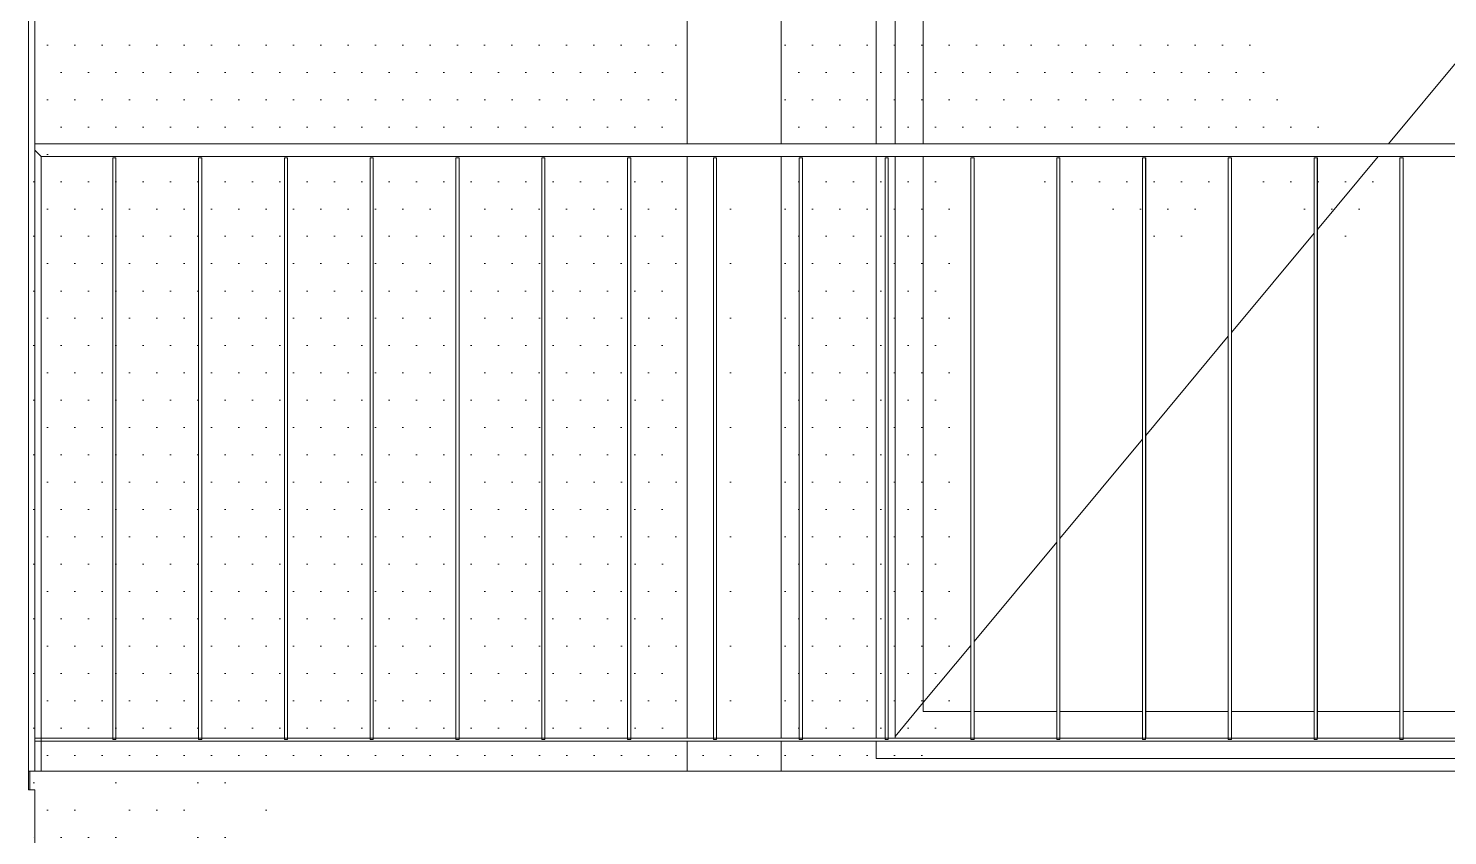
# Model space of a CAD drawing. Header units: metres. Extents: x -111189 to -108577, y -72951 to -72647.
# Drawn here: x -108850.536 to -108848.274, y -72942.849 to -72941.561 of the extents above; entities that cross this region are included whole.
import ezdxf

# ---------------------------------------------------------------- set-up
doc = ezdxf.new("R2010")
doc.units = ezdxf.units.M
doc.header["$MEASUREMENT"] = 0
for name, color, linetype in [('03 - LAJES', 7, 'Continuous'), ('05 - PAREDES..35', 7, 'Continuous'), ('05 - PILAR', 7, 'Continuous'), ('06 - ESCADAS _ GUARDAS', 7, 'Continuous'), ('06 - FORRA', 7, 'Continuous')]:
    doc.layers.add(name, color=color, linetype=linetype)
pattern_1 = [(360, (-108689.58989, -72946.075524), (0.021783658, 0.043567315), [0, -0.043567315])]

# ---------------------------------------------------------------- blocks, each defined once
blk = doc.blocks.new('Corte Elem_1045_1', base_point=(-108689.5899, -72946.0755))
at = {"layer": '05 - PAREDES..35', "linetype": 'Continuous', "lineweight": 13}
h = blk.add_hatch(dxfattribs=at)
h.set_pattern_fill('DOTS_0001', color=251, style=0, pattern_type=2)
h.set_pattern_definition(pattern_1)
h.paths.add_polyline_path([(-108850.536, -72942.7628), (-108850.536, -72942.7755), (-108850.5359, -72942.7755), (-108850.5359, -72941.7455), (-108850.5357, -72941.7455), (-108850.5357, -72940.0527), (-108850.536, -72940.0525), (-108850.536, -72942.7628)])
h = blk.add_hatch(dxfattribs=at)
h.set_pattern_fill('DOTS_0001', color=251, style=0, pattern_type=2)
h.set_pattern_definition(pattern_1)
h.paths.add_polyline_path([(-108850.5257, -72940.0582), (-108850.5257, -72941.7455), (-108849.486, -72941.7455), (-108849.486, -72940.5937), (-108849.936, -72940.0972), (-108849.9842, -72940.1848), (-108850.1785, -72940.078), (-108850.2507, -72940.2094)])
h = blk.add_hatch(dxfattribs=at)
h.set_pattern_fill('DOTS_0001', color=251, style=0, pattern_type=2)
h.set_pattern_definition(pattern_1)
h.paths.add_polyline_path([(-108849.336, -72941.7455), (-108849.1845, -72941.7455), (-108849.1845, -72940.9264), (-108849.336, -72940.7592)])
h = blk.add_hatch(dxfattribs=at)
h.set_pattern_fill('DOTS_0001', color=251, style=0, pattern_type=2)
h.set_pattern_definition(pattern_1)
h.paths.add_polyline_path([(-108850.5159, -72941.7655), (-108850.5159, -72942.693), (-108850.4016, -72942.693), (-108850.4016, -72941.768), (-108850.3966, -72941.768), (-108850.3966, -72942.693), (-108850.2648, -72942.693), (-108850.2648, -72941.768), (-108850.2598, -72941.768), (-108850.2598, -72942.693), (-108850.128, -72942.693), (-108850.128, -72941.768), (-108850.123, -72941.768), (-108850.123, -72942.693), (-108849.9912, -72942.693), (-108849.9912, -72941.768), (-108849.9862, -72941.768), (-108849.9862, -72942.693), (-108849.8544, -72942.693), (-108849.8544, -72941.768), (-108849.8494, -72941.768), (-108849.8494, -72942.693), (-108849.7176, -72942.693), (-108849.7176, -72941.768), (-108849.7126, -72941.768), (-108849.7126, -72942.693), (-108849.5808, -72942.693), (-108849.5808, -72941.768), (-108849.5758, -72941.768), (-108849.5758, -72942.693), (-108849.486, -72942.693), (-108849.486, -72941.7655)])
h = blk.add_hatch(dxfattribs=at)
h.set_pattern_fill('DOTS_0001', color=251, style=0, pattern_type=2)
h.set_pattern_definition(pattern_1)
h.paths.add_polyline_path([(-108849.336, -72942.693), (-108849.3072, -72942.693), (-108849.3072, -72941.768), (-108849.3022, -72941.768), (-108849.3022, -72942.693), (-108849.1845, -72942.693), (-108849.1845, -72941.7655), (-108849.336, -72941.7655)])
h = blk.add_hatch(dxfattribs=at)
h.set_pattern_fill('DOTS_0001', color=251, style=0, pattern_type=2)
h.set_pattern_definition(pattern_1)
h.paths.add_polyline_path([(-108849.486, -72942.698), (-108850.5159, -72942.698), (-108850.5159, -72942.7455), (-108849.486, -72942.7455)])
h = blk.add_hatch(dxfattribs=at)
h.set_pattern_fill('DOTS_0001', color=251, style=0, pattern_type=2)
h.set_pattern_definition(pattern_1)
h.paths.add_polyline_path([(-108849.336, -72942.698), (-108849.336, -72942.7455), (-108849.1454, -72942.7455), (-108849.1454, -72942.7255), (-108849.1845, -72942.7255), (-108849.1845, -72942.698)])
blk = doc.blocks.new('Corte Elem_1046_1', base_point=(-108689.5899, -72946.0755))
at = {"layer": '05 - PAREDES..35', "color": 7, "linetype": 'Continuous', "lineweight": 13}
blk.add_line((-108850.536, -72942.0311), (-108850.536, -72942.7455), dxfattribs=at)
blk = doc.blocks.new('Corte Elem_1056_1', base_point=(-108689.5899, -72946.0755))
at = {"layer": '05 - PAREDES..35', "linetype": 'Continuous', "lineweight": 13}
h = blk.add_hatch(dxfattribs=at)
h.set_pattern_fill('DOTS_0001', color=251, style=0, pattern_type=2)
h.set_pattern_definition(pattern_1)
h.paths.add_polyline_path([(-108849.1845, -72940.3555), (-108849.1845, -72941.7455), (-108849.1545, -72941.7455), (-108849.1545, -72940.3555)])
h = blk.add_hatch(dxfattribs=at)
h.set_pattern_fill('DOTS_0001', color=251, style=0, pattern_type=2)
h.set_pattern_definition(pattern_1)
h.paths.add_polyline_path([(-108849.1545, -72940.4005), (-108849.1545, -72941.7455), (-108849.1095, -72941.7455), (-108849.1095, -72940.4005)])
h = blk.add_hatch(dxfattribs=at)
h.set_pattern_fill('DOTS_0001', color=251, style=0, pattern_type=2)
h.set_pattern_definition(pattern_1)
h.paths.add_polyline_path([(-108849.1095, -72940.4005), (-108849.1095, -72941.7455), (-108849.0522, -72941.7455), (-108849.0522, -72941.7331), (-108849.0296, -72941.7455), (-108848.4421, -72941.7455), (-108849.0913, -72941.0293), (-108849.0913, -72940.5759), (-108848.2545, -72941.4991), (-108848.2545, -72941.294), (-108849.039, -72940.4284), (-108848.6356, -72940.4284), (-108848.2545, -72940.8488), (-108848.2545, -72940.6437), (-108848.4496, -72940.4284), (-108848.2545, -72940.4284), (-108848.2545, -72940.4005)])
h = blk.add_hatch(dxfattribs=at)
h.set_pattern_fill('DOTS_0001', color=251, style=0, pattern_type=2)
h.set_pattern_definition(pattern_1)
h.paths.add_polyline_path([(-108849.1845, -72941.7655), (-108849.1845, -72942.693), (-108849.1704, -72942.693), (-108849.1704, -72941.768), (-108849.1654, -72941.768), (-108849.1654, -72941.768), (-108849.1654, -72942.693), (-108849.1545, -72942.693), (-108849.1545, -72941.7655)])
h = blk.add_hatch(dxfattribs=at)
h.set_pattern_fill('DOTS_0001', color=251, style=0, pattern_type=2)
h.set_pattern_definition(pattern_1)
h.paths.add_polyline_path([(-108849.1545, -72941.7655), (-108849.1545, -72942.6505), (-108849.1095, -72942.6505), (-108849.1095, -72941.7655)])
h = blk.add_hatch(dxfattribs=at)
h.set_pattern_fill('DOTS_0001', color=251, style=0, pattern_type=2)
h.set_pattern_definition(pattern_1)
h.paths.add_polyline_path([(-108849.0522, -72941.7655), (-108849.1095, -72941.7655), (-108849.1095, -72942.6505), (-108849.0522, -72942.6505)])
h = blk.add_hatch(dxfattribs=at)
h.set_pattern_fill('DOTS_0001', color=251, style=0, pattern_type=2)
h.set_pattern_definition(pattern_1)
h.paths.add_polyline_path([(-108848.9932, -72941.7655), (-108848.8968, -72941.8185), (-108848.8968, -72941.768), (-108848.8917, -72941.768), (-108848.8917, -72941.8213), (-108848.76, -72941.8938), (-108848.76, -72941.768), (-108848.7549, -72941.768), (-108848.7549, -72941.8966), (-108848.6886, -72941.933), (-108848.6232, -72941.814), (-108848.6232, -72941.768), (-108848.6181, -72941.768), (-108848.6181, -72941.8049), (-108848.6163, -72941.8016), (-108848.4864, -72941.8731), (-108848.4864, -72941.768), (-108848.4813, -72941.768), (-108848.4813, -72941.8759), (-108848.4221, -72941.9084), (-108848.3739, -72941.8208), (-108848.424, -72941.7655)])
h = blk.add_hatch(dxfattribs=at)
h.set_pattern_fill('DOTS_0001', color=251, style=0, pattern_type=2)
h.set_pattern_definition(pattern_1)
h.paths.add_polyline_path([(-108849.1545, -72942.693), (-108849.0592, -72942.693), (-108849.0592, -72942.6505), (-108849.1545, -72942.6505)])
h = blk.add_hatch(dxfattribs=at)
h.set_pattern_fill('DOTS_0001', color=251, style=0, pattern_type=2)
h.set_pattern_definition(pattern_1)
h.paths.add_polyline_path([(-108849.1845, -72942.698), (-108849.1845, -72942.7255), (-108849.0755, -72942.7255), (-108849.0755, -72942.698)])
at = {"layer": '05 - PAREDES..35', "color": 7, "linetype": 'Continuous', "lineweight": 13}
for p, q in [((-108849.1845, -72941.7455), (-108849.1845, -72940.3455)), ((-108849.1545, -72941.7455), (-108849.1545, -72940.3555)), ((-108849.1095, -72941.7455), (-108849.1095, -72940.4005)), ((-108848.3677, -72941.7455), (-108848.2545, -72941.6096)), ((-108849.1845, -72942.693), (-108849.1845, -72941.7655)), ((-108849.1545, -72942.693), (-108849.1545, -72941.7655)), ((-108849.1095, -72942.6505), (-108849.1095, -72941.7655)), ((-108848.4813, -72941.882), (-108848.3844, -72941.7655)), ((-108848.6181, -72942.0463), (-108848.4864, -72941.888)), ((-108848.7549, -72942.2106), (-108848.6232, -72942.0523)), ((-108848.8917, -72942.3749), (-108848.76, -72942.2166)), ((-108849.0285, -72942.5392), (-108848.8968, -72942.3809)), ((-108849.1095, -72942.6365), (-108849.0336, -72942.5452)), ((-108849.1545, -72942.6905), (-108849.1095, -72942.6365)), ((-108849.0336, -72942.6505), (-108849.1095, -72942.6505)), ((-108848.8968, -72942.6505), (-108849.0285, -72942.6505)), ((-108848.76, -72942.6505), (-108848.8917, -72942.6505)), ((-108848.6232, -72942.6505), (-108848.7549, -72942.6505)), ((-108848.4864, -72942.6505), (-108848.6181, -72942.6505)), ((-108848.3496, -72942.6505), (-108848.4813, -72942.6505)), ((-108848.2545, -72942.6505), (-108848.3445, -72942.6505)), ((-108849.1845, -72942.7255), (-108849.1845, -72942.698)), ((-108847.1845, -72942.7255), (-108849.1845, -72942.7255))]:
    blk.add_line(p, q, dxfattribs=at)
blk = doc.blocks.new('Corte Elem_1075_1', base_point=(-108689.5899, -72946.0755))
at = {"layer": '03 - LAJES', "linetype": 'Continuous', "lineweight": 13}
h = blk.add_hatch(dxfattribs=at)
h.set_pattern_fill('DOTS_0001', color=251, style=0, pattern_type=2)
h.set_pattern_definition(pattern_1)
h.paths.add_polyline_path([(-108850.5336, -72942.7455), (-108850.5336, -72942.7755), (-108850.526, -72942.7755), (-108850.526, -72943.1755), (-108850.1387, -72943.1755), (-108850.1426, -72943.1713), (-108850.1426, -72942.7455), (-108850.1649, -72942.7455), (-108850.1649, -72943.1467), (-108850.2042, -72943.1033), (-108850.2042, -72942.7455), (-108850.2384, -72942.7455), (-108850.2384, -72943.0655), (-108850.2659, -72943.0352), (-108850.2659, -72942.7455), (-108850.2882, -72942.7455), (-108850.2882, -72943.0106), (-108850.3275, -72942.9672), (-108850.3275, -72942.7455), (-108850.3499, -72942.7455), (-108850.3499, -72942.9426), (-108850.3633, -72942.9278), (-108850.3633, -72942.7455), (-108850.3776, -72942.7455), (-108850.3776, -72942.912), (-108850.3892, -72942.8992), (-108850.3892, -72942.7455), (-108850.4115, -72942.7455), (-108850.4115, -72942.8745), (-108850.4509, -72942.8311), (-108850.4509, -72942.7455), (-108850.4732, -72942.7455), (-108850.4732, -72942.8065), (-108850.5025, -72942.7742), (-108850.5025, -72942.7455)])
at = {"layer": '03 - LAJES', "color": 7, "linetype": 'Continuous', "lineweight": 13}
for p, q in [((-108850.5336, -72942.7755), (-108850.5336, -72942.7455)), ((-108850.5257, -72942.7455), (-108845.8321, -72942.7455))]:
    blk.add_line(p, q, dxfattribs=at)
blk = doc.blocks.new('Corte Elem_1083_1', base_point=(-108689.5899, -72946.0755))
at = {"layer": '06 - ESCADAS _ GUARDAS', "linetype": 'Continuous', "lineweight": 13}
h = blk.add_hatch(dxfattribs=at)
h.set_pattern_fill('DOTS_0001', color=251, style=0, pattern_type=2)
h.set_pattern_definition(pattern_1)
h.paths.add_polyline_path([(-108850.5359, -72941.7455), (-108850.5359, -72942.693), (-108850.5357, -72942.693), (-108850.5357, -72941.7458)])
h = blk.add_hatch(dxfattribs=at)
h.set_pattern_fill('DOTS_0001', color=251, style=0, pattern_type=2)
h.set_pattern_definition(pattern_1)
h.paths.add_polyline_path([(-108850.5159, -72941.7655), (-108850.5257, -72941.7558), (-108850.5257, -72942.693), (-108850.5159, -72942.693)])
h = blk.add_hatch(dxfattribs=at)
h.set_pattern_fill('DOTS_0001', color=251, style=0, pattern_type=2)
h.set_pattern_definition(pattern_1)
h.paths.add_polyline_path([(-108850.5159, -72942.693), (-108850.5159, -72942.693), (-108850.5159, -72941.7655), (-108850.5159, -72941.7655)])
h = blk.add_hatch(dxfattribs=at)
h.set_pattern_fill('DOTS_0001', color=251, style=0, pattern_type=2)
h.set_pattern_definition(pattern_1)
h.paths.add_polyline_path([(-108850.5359, -72942.7755), (-108850.5336, -72942.7755), (-108850.5336, -72942.7455), (-108850.5357, -72942.7455), (-108850.5357, -72942.698), (-108850.5359, -72942.698)])
h = blk.add_hatch(dxfattribs=at)
h.set_pattern_fill('DOTS_0001', color=251, style=0, pattern_type=2)
h.set_pattern_definition(pattern_1)
h.paths.add_polyline_path([(-108850.5257, -72942.7455), (-108850.5159, -72942.7455), (-108850.5159, -72942.698), (-108850.5257, -72942.698)])
h = blk.add_hatch(dxfattribs=at)
h.set_pattern_fill('DOTS_0001', color=251, style=0, pattern_type=2)
h.set_pattern_definition(pattern_1)
h.paths.add_polyline_path([(-108850.5159, -72942.698), (-108850.5159, -72942.7455), (-108850.5159, -72942.7455), (-108850.5159, -72942.698)])
at = {"layer": '06 - ESCADAS _ GUARDAS', "color": 7, "linetype": 'Continuous', "lineweight": 13}
for p, q in [((-108850.5359, -72941.7455), (-108850.5359, -72942.693)), ((-108850.5159, -72941.7655), (-108850.5159, -72942.693)), ((-108850.5159, -72941.7655), (-108850.5159, -72942.7455)), ((-108850.5359, -72942.698), (-108850.5359, -72942.7755)), ((-108850.5159, -72942.698), (-108850.5159, -72942.7455))]:
    blk.add_line(p, q, dxfattribs=at)
blk = doc.blocks.new('Corte Elem_1084_1', base_point=(-108689.5899, -72946.0755))
at = {"layer": '06 - ESCADAS _ GUARDAS', "linetype": 'Continuous', "lineweight": 13}
h = blk.add_hatch(dxfattribs=at)
h.set_pattern_fill('DOTS_0001', color=251, style=0, pattern_type=2)
h.set_pattern_definition(pattern_1)
h.paths.add_polyline_path([(-108850.5357, -72941.7455), (-108850.5359, -72941.7455), (-108850.5357, -72941.7458)])
h = blk.add_hatch(dxfattribs=at)
h.set_pattern_fill('DOTS_0001', color=251, style=0, pattern_type=2)
h.set_pattern_definition(pattern_1)
h.paths.add_polyline_path([(-108850.5257, -72941.7455), (-108850.5257, -72941.7558), (-108850.5159, -72941.7655), (-108850.5024, -72941.7655), (-108850.5024, -72941.7455)])
at = {"layer": '06 - ESCADAS _ GUARDAS', "color": 7, "linetype": 'Continuous', "lineweight": 13}
for p, q in [((-108850.5357, -72941.7458), (-108850.5359, -72941.7455)), ((-108850.5357, -72941.7455), (-108850.5359, -72941.7455)), ((-108845.8745, -72941.7455), (-108850.5257, -72941.7455)), ((-108850.5159, -72941.7655), (-108850.5257, -72941.7558)), ((-108845.8745, -72941.7655), (-108850.5159, -72941.7655))]:
    blk.add_line(p, q, dxfattribs=at)
blk = doc.blocks.new('Corte Elem_1085_1', base_point=(-108689.5899, -72946.0755))
at = {"layer": '06 - ESCADAS _ GUARDAS', "linetype": 'Continuous', "lineweight": 13}
h = blk.add_hatch(dxfattribs=at)
h.set_pattern_fill('DOTS_0001', color=251, style=0, pattern_type=2)
h.set_pattern_definition(pattern_1)
h.paths.add_polyline_path([(-108850.5357, -72942.693), (-108850.5359, -72942.693), (-108850.5359, -72942.698), (-108850.5357, -72942.698)])
h = blk.add_hatch(dxfattribs=at)
h.set_pattern_fill('DOTS_0001', color=251, style=0, pattern_type=2)
h.set_pattern_definition(pattern_1)
h.paths.add_polyline_path([(-108850.5257, -72942.698), (-108850.4845, -72942.698), (-108850.4845, -72942.693), (-108850.5257, -72942.693)])
h = blk.add_hatch(dxfattribs=at)
h.set_pattern_fill('DOTS_0001', color=251, style=0, pattern_type=2)
h.set_pattern_definition(pattern_1)
h.paths.add_polyline_path([(-108850.4553, -72942.693), (-108850.4553, -72942.698), (-108850.433, -72942.698), (-108850.433, -72942.693)])
h = blk.add_hatch(dxfattribs=at)
h.set_pattern_fill('DOTS_0001', color=251, style=0, pattern_type=2)
h.set_pattern_definition(pattern_1)
h.paths.add_polyline_path([(-108850.3937, -72942.698), (-108850.3714, -72942.698), (-108850.3714, -72942.693), (-108850.3937, -72942.693)])
h = blk.add_hatch(dxfattribs=at)
h.set_pattern_fill('DOTS_0001', color=251, style=0, pattern_type=2)
h.set_pattern_definition(pattern_1)
h.paths.add_polyline_path([(-108850.3598, -72942.693), (-108850.3598, -72942.698), (-108850.3455, -72942.698), (-108850.3455, -72942.693)])
h = blk.add_hatch(dxfattribs=at)
h.set_pattern_fill('DOTS_0001', color=251, style=0, pattern_type=2)
h.set_pattern_definition(pattern_1)
h.paths.add_polyline_path([(-108850.3321, -72942.698), (-108850.3098, -72942.698), (-108850.3098, -72942.693), (-108850.3321, -72942.693)])
h = blk.add_hatch(dxfattribs=at)
h.set_pattern_fill('DOTS_0001', color=251, style=0, pattern_type=2)
h.set_pattern_definition(pattern_1)
h.paths.add_polyline_path([(-108850.2648, -72942.693), (-108850.2705, -72942.693), (-108850.2705, -72942.698), (-108850.2482, -72942.698), (-108850.2482, -72942.693), (-108850.2598, -72942.693), (-108850.2598, -72942.6955), (-108850.2648, -72942.6955)])
h = blk.add_hatch(dxfattribs=at)
h.set_pattern_fill('DOTS_0001', color=251, style=0, pattern_type=2)
h.set_pattern_definition(pattern_1)
h.paths.add_polyline_path([(-108850.2208, -72942.693), (-108850.2208, -72942.698), (-108850.1866, -72942.698), (-108850.1866, -72942.693)])
h = blk.add_hatch(dxfattribs=at)
h.set_pattern_fill('DOTS_0001', color=251, style=0, pattern_type=2)
h.set_pattern_definition(pattern_1)
h.paths.add_polyline_path([(-108850.1473, -72942.698), (-108850.125, -72942.698), (-108850.125, -72942.6955), (-108850.128, -72942.6955), (-108850.128, -72942.693), (-108850.1473, -72942.693)])
at = {"layer": '06 - ESCADAS _ GUARDAS', "color": 7, "linetype": 'Continuous', "lineweight": 13}
for p, q in [((-108850.5359, -72942.698), (-108850.5359, -72942.693)), ((-108850.5357, -72942.693), (-108850.5359, -72942.693)), ((-108850.5159, -72942.693), (-108850.5257, -72942.693)), ((-108850.4016, -72942.693), (-108850.5159, -72942.693)), ((-108850.3966, -72942.693), (-108850.4016, -72942.693)), ((-108850.2648, -72942.693), (-108850.3966, -72942.693)), ((-108850.2598, -72942.693), (-108850.2648, -72942.693)), ((-108850.128, -72942.693), (-108850.2598, -72942.693)), ((-108850.123, -72942.693), (-108850.128, -72942.693)), ((-108849.9912, -72942.693), (-108850.123, -72942.693)), ((-108849.9862, -72942.693), (-108849.9912, -72942.693)), ((-108849.8544, -72942.693), (-108849.9862, -72942.693)), ((-108849.8494, -72942.693), (-108849.8544, -72942.693)), ((-108849.7176, -72942.693), (-108849.8494, -72942.693)), ((-108849.7126, -72942.693), (-108849.7176, -72942.693)), ((-108849.5808, -72942.693), (-108849.7126, -72942.693)), ((-108849.5758, -72942.693), (-108849.5808, -72942.693)), ((-108849.444, -72942.693), (-108849.5758, -72942.693)), ((-108849.439, -72942.693), (-108849.444, -72942.693)), ((-108849.3072, -72942.693), (-108849.439, -72942.693)), ((-108849.3022, -72942.693), (-108849.3072, -72942.693)), ((-108849.1704, -72942.693), (-108849.3022, -72942.693)), ((-108849.1654, -72942.693), (-108849.1704, -72942.693)), ((-108849.0336, -72942.693), (-108849.1654, -72942.693)), ((-108849.0286, -72942.693), (-108849.0336, -72942.693)), ((-108848.8968, -72942.693), (-108849.0286, -72942.693)), ((-108848.8918, -72942.693), (-108848.8968, -72942.693)), ((-108848.76, -72942.693), (-108848.8918, -72942.693)), ((-108848.755, -72942.693), (-108848.76, -72942.693)), ((-108848.6232, -72942.693), (-108848.755, -72942.693)), ((-108848.6182, -72942.693), (-108848.6232, -72942.693)), ((-108848.4864, -72942.693), (-108848.6182, -72942.693)), ((-108848.4814, -72942.693), (-108848.4864, -72942.693)), ((-108848.3496, -72942.693), (-108848.4814, -72942.693)), ((-108848.3446, -72942.693), (-108848.3496, -72942.693)), ((-108848.2128, -72942.693), (-108848.3446, -72942.693)), ((-108850.5357, -72942.698), (-108850.5359, -72942.698)), ((-108850.5159, -72942.698), (-108850.5257, -72942.698)), ((-108845.8745, -72942.698), (-108850.5159, -72942.698))]:
    blk.add_line(p, q, dxfattribs=at)
blk = doc.blocks.new('Corte Elem_1099_1', base_point=(-108689.5899, -72946.0755))
at = {"layer": '06 - ESCADAS _ GUARDAS', "linetype": 'Continuous', "lineweight": 13}
h = blk.add_hatch(dxfattribs=at)
h.set_pattern_fill('DOTS_0001', color=251, style=0, pattern_type=2)
h.set_pattern_definition(pattern_1)
h.paths.add_polyline_path([(-108848.3445, -72941.768), (-108848.3446, -72941.768), (-108848.3446, -72942.693), (-108848.3445, -72942.693)])
blk = doc.blocks.new('Corte Elem_1100_1', base_point=(-108689.5899, -72946.0755))
at = {"layer": '06 - ESCADAS _ GUARDAS', "linetype": 'Continuous', "lineweight": 13}
h = blk.add_hatch(dxfattribs=at)
h.set_pattern_fill('DOTS_0001', color=251, style=0, pattern_type=2)
h.set_pattern_definition(pattern_1)
h.paths.add_polyline_path([(-108848.4814, -72942.693), (-108848.4813, -72942.693), (-108848.4813, -72941.768), (-108848.4814, -72941.768)])
blk = doc.blocks.new('Corte Elem_1101_1', base_point=(-108689.5899, -72946.0755))
at = {"layer": '06 - ESCADAS _ GUARDAS', "linetype": 'Continuous', "lineweight": 13}
h = blk.add_hatch(dxfattribs=at)
h.set_pattern_fill('DOTS_0001', color=251, style=0, pattern_type=2)
h.set_pattern_definition(pattern_1)
h.paths.add_polyline_path([(-108848.6182, -72942.693), (-108848.6181, -72942.693), (-108848.6181, -72941.768), (-108848.6182, -72941.768)])
blk = doc.blocks.new('Corte Elem_1102_1', base_point=(-108689.5899, -72946.0755))
at = {"layer": '06 - ESCADAS _ GUARDAS', "linetype": 'Continuous', "lineweight": 13}
h = blk.add_hatch(dxfattribs=at)
h.set_pattern_fill('DOTS_0001', color=251, style=0, pattern_type=2)
h.set_pattern_definition(pattern_1)
h.paths.add_polyline_path([(-108848.8918, -72942.693), (-108848.8917, -72942.693), (-108848.8917, -72941.768), (-108848.8918, -72941.768)])
blk = doc.blocks.new('Corte Elem_1103_1', base_point=(-108689.5899, -72946.0755))
at = {"layer": '06 - ESCADAS _ GUARDAS', "linetype": 'Continuous', "lineweight": 13}
h = blk.add_hatch(dxfattribs=at)
h.set_pattern_fill('DOTS_0001', color=251, style=0, pattern_type=2)
h.set_pattern_definition(pattern_1)
h.paths.add_polyline_path([(-108849.0286, -72942.693), (-108849.0285, -72942.693), (-108849.0285, -72941.768), (-108849.0286, -72941.768)])
blk = doc.blocks.new('Corte Elem_1104_1', base_point=(-108689.5899, -72946.0755))
at = {"layer": '06 - ESCADAS _ GUARDAS', "linetype": 'Continuous', "lineweight": 13}
h = blk.add_hatch(dxfattribs=at)
h.set_pattern_fill('DOTS_0001', color=251, style=0, pattern_type=2)
h.set_pattern_definition(pattern_1)
h.paths.add_polyline_path([(-108849.1654, -72942.693), (-108849.1654, -72942.693), (-108849.1654, -72941.768), (-108849.1654, -72941.768)])
blk = doc.blocks.new('Corte Elem_1105_1', base_point=(-108689.5899, -72946.0755))
at = {"layer": '06 - ESCADAS _ GUARDAS', "linetype": 'Continuous', "lineweight": 13}
h = blk.add_hatch(dxfattribs=at)
h.set_pattern_fill('DOTS_0001', color=251, style=0, pattern_type=2)
h.set_pattern_definition(pattern_1)
h.paths.add_polyline_path([(-108849.3022, -72942.693), (-108849.3022, -72942.693), (-108849.3022, -72941.768), (-108849.3022, -72941.768)])
blk = doc.blocks.new('Corte Elem_1106_1', base_point=(-108689.5899, -72946.0755))
at = {"layer": '06 - ESCADAS _ GUARDAS', "linetype": 'Continuous', "lineweight": 13}
h = blk.add_hatch(dxfattribs=at)
h.set_pattern_fill('DOTS_0001', color=251, style=0, pattern_type=2)
h.set_pattern_definition(pattern_1)
h.paths.add_polyline_path([(-108849.439, -72941.768), (-108849.439, -72942.693), (-108849.439, -72942.693), (-108849.439, -72941.768)])
blk = doc.blocks.new('Corte Elem_1107_1', base_point=(-108689.5899, -72946.0755))
at = {"layer": '06 - ESCADAS _ GUARDAS', "linetype": 'Continuous', "lineweight": 13}
h = blk.add_hatch(dxfattribs=at)
h.set_pattern_fill('DOTS_0001', color=251, style=0, pattern_type=2)
h.set_pattern_definition(pattern_1)
h.paths.add_polyline_path([(-108849.8494, -72942.693), (-108849.8494, -72942.693), (-108849.8494, -72941.768), (-108849.8494, -72941.768)])
blk = doc.blocks.new('Corte Elem_1108_1', base_point=(-108689.5899, -72946.0755))
at = {"layer": '06 - ESCADAS _ GUARDAS', "linetype": 'Continuous', "lineweight": 13}
h = blk.add_hatch(dxfattribs=at)
h.set_pattern_fill('DOTS_0001', color=251, style=0, pattern_type=2)
h.set_pattern_definition(pattern_1)
h.paths.add_polyline_path([(-108849.9862, -72942.693), (-108849.9862, -72942.693), (-108849.9862, -72941.768), (-108849.9862, -72941.768)])
blk = doc.blocks.new('Corte Elem_1109_1', base_point=(-108689.5899, -72946.0755))
at = {"layer": '06 - ESCADAS _ GUARDAS', "linetype": 'Continuous', "lineweight": 13}
h = blk.add_hatch(dxfattribs=at)
h.set_pattern_fill('DOTS_0001', color=251, style=0, pattern_type=2)
h.set_pattern_definition(pattern_1)
h.paths.add_polyline_path([(-108850.128, -72941.768), (-108850.128, -72942.6955), (-108850.125, -72942.6955), (-108850.125, -72942.6111), (-108850.123, -72942.6094), (-108850.123, -72941.768)])
blk = doc.blocks.new('Corte Elem_1110_1', base_point=(-108689.5899, -72946.0755))
at = {"layer": '06 - ESCADAS _ GUARDAS', "linetype": 'Continuous', "lineweight": 13}
h = blk.add_hatch(dxfattribs=at)
h.set_pattern_fill('DOTS_0001', color=251, style=0, pattern_type=2)
h.set_pattern_definition(pattern_1)
h.paths.add_polyline_path([(-108850.2648, -72942.6955), (-108850.2598, -72942.6955), (-108850.2598, -72941.768), (-108850.2648, -72941.768)])
blk = doc.blocks.new('Corte Elem_1128_1', base_point=(-108689.5899, -72946.0755))
at = {"layer": '06 - ESCADAS _ GUARDAS', "color": 7, "linetype": 'Continuous', "lineweight": 13}
for p, q in [((-108848.3496, -72941.768), (-108848.3446, -72941.768)), ((-108848.3496, -72942.693), (-108848.3496, -72941.768)), ((-108848.3446, -72941.768), (-108848.3445, -72941.768)), ((-108848.3446, -72942.6955), (-108848.3446, -72941.768)), ((-108848.3445, -72942.693), (-108848.3445, -72941.768)), ((-108848.3496, -72942.6955), (-108848.3496, -72942.693)), ((-108848.3496, -72942.6955), (-108848.3446, -72942.6955))]:
    blk.add_line(p, q, dxfattribs=at)
blk = doc.blocks.new('Corte Elem_1129_1', base_point=(-108689.5899, -72946.0755))
at = {"layer": '06 - ESCADAS _ GUARDAS', "linetype": 'Continuous', "lineweight": 13}
h = blk.add_hatch(dxfattribs=at)
h.set_pattern_fill('DOTS_0001', color=251, style=0, pattern_type=2)
h.set_pattern_definition(pattern_1)
h.paths.add_polyline_path([(-108848.4864, -72942.6955), (-108848.4814, -72942.6955), (-108848.4814, -72941.768), (-108848.4864, -72941.768)])
at = {"layer": '06 - ESCADAS _ GUARDAS', "color": 7, "linetype": 'Continuous', "lineweight": 13}
for p, q in [((-108848.4864, -72941.768), (-108848.4814, -72941.768)), ((-108848.4864, -72942.693), (-108848.4864, -72941.768)), ((-108848.4814, -72941.768), (-108848.4813, -72941.768)), ((-108848.4814, -72942.6955), (-108848.4814, -72941.768)), ((-108848.4813, -72942.693), (-108848.4813, -72941.768)), ((-108848.4864, -72942.6955), (-108848.4864, -72942.693)), ((-108848.4864, -72942.6955), (-108848.4814, -72942.6955))]:
    blk.add_line(p, q, dxfattribs=at)
blk = doc.blocks.new('Corte Elem_1130_1', base_point=(-108689.5899, -72946.0755))
at = {"layer": '06 - ESCADAS _ GUARDAS', "linetype": 'Continuous', "lineweight": 13}
h = blk.add_hatch(dxfattribs=at)
h.set_pattern_fill('DOTS_0001', color=251, style=0, pattern_type=2)
h.set_pattern_definition(pattern_1)
h.paths.add_polyline_path([(-108848.6232, -72942.6955), (-108848.6182, -72942.6955), (-108848.6182, -72941.768), (-108848.6232, -72941.768)])
at = {"layer": '06 - ESCADAS _ GUARDAS', "color": 7, "linetype": 'Continuous', "lineweight": 13}
for p, q in [((-108848.6232, -72941.768), (-108848.6182, -72941.768)), ((-108848.6232, -72942.693), (-108848.6232, -72941.768)), ((-108848.6182, -72941.768), (-108848.6181, -72941.768)), ((-108848.6182, -72942.6955), (-108848.6182, -72941.768)), ((-108848.6181, -72942.693), (-108848.6181, -72941.768)), ((-108848.6232, -72942.6955), (-108848.6232, -72942.693)), ((-108848.6232, -72942.6955), (-108848.6182, -72942.6955))]:
    blk.add_line(p, q, dxfattribs=at)
blk = doc.blocks.new('Corte Elem_1131_1', base_point=(-108689.5899, -72946.0755))
at = {"layer": '06 - ESCADAS _ GUARDAS', "linetype": 'Continuous', "lineweight": 13}
h = blk.add_hatch(dxfattribs=at)
h.set_pattern_fill('DOTS_0001', color=251, style=0, pattern_type=2)
h.set_pattern_definition(pattern_1)
h.paths.add_polyline_path([(-108848.755, -72942.693), (-108848.7549, -72942.693), (-108848.7549, -72941.768), (-108848.755, -72941.768)])
at = {"layer": '06 - ESCADAS _ GUARDAS', "color": 7, "linetype": 'Continuous', "lineweight": 13}
for p, q in [((-108848.76, -72941.768), (-108848.755, -72941.768)), ((-108848.76, -72942.693), (-108848.76, -72941.768)), ((-108848.755, -72941.768), (-108848.7549, -72941.768)), ((-108848.755, -72942.6955), (-108848.755, -72941.768)), ((-108848.7549, -72942.693), (-108848.7549, -72941.768)), ((-108848.76, -72942.6955), (-108848.76, -72942.693)), ((-108848.76, -72942.6955), (-108848.755, -72942.6955))]:
    blk.add_line(p, q, dxfattribs=at)
blk = doc.blocks.new('Corte Elem_1132_1', base_point=(-108689.5899, -72946.0755))
at = {"layer": '06 - ESCADAS _ GUARDAS', "color": 7, "linetype": 'Continuous', "lineweight": 13}
for p, q in [((-108848.8968, -72941.768), (-108848.8918, -72941.768)), ((-108848.8968, -72942.693), (-108848.8968, -72941.768)), ((-108848.8918, -72941.768), (-108848.8917, -72941.768)), ((-108848.8918, -72942.6955), (-108848.8918, -72941.768)), ((-108848.8917, -72942.693), (-108848.8917, -72941.768)), ((-108848.8968, -72942.6955), (-108848.8968, -72942.693)), ((-108848.8968, -72942.6955), (-108848.8918, -72942.6955))]:
    blk.add_line(p, q, dxfattribs=at)
blk = doc.blocks.new('Corte Elem_1133_1', base_point=(-108689.5899, -72946.0755))
at = {"layer": '06 - ESCADAS _ GUARDAS', "color": 7, "linetype": 'Continuous', "lineweight": 13}
for p, q in [((-108849.0336, -72941.768), (-108849.0286, -72941.768)), ((-108849.0336, -72942.693), (-108849.0336, -72941.768)), ((-108849.0286, -72941.768), (-108849.0285, -72941.768)), ((-108849.0286, -72942.6955), (-108849.0286, -72941.768)), ((-108849.0285, -72942.693), (-108849.0285, -72941.768)), ((-108849.0336, -72942.6955), (-108849.0336, -72942.693)), ((-108849.0336, -72942.6955), (-108849.0286, -72942.6955))]:
    blk.add_line(p, q, dxfattribs=at)
blk = doc.blocks.new('Corte Elem_1134_1', base_point=(-108689.5899, -72946.0755))
at = {"layer": '06 - ESCADAS _ GUARDAS', "color": 7, "linetype": 'Continuous', "lineweight": 13}
for p, q in [((-108849.1704, -72941.768), (-108849.1654, -72941.768)), ((-108849.1704, -72942.693), (-108849.1704, -72941.768)), ((-108849.1654, -72941.768), (-108849.1654, -72941.768)), ((-108849.1654, -72942.6955), (-108849.1654, -72941.768)), ((-108849.1654, -72942.693), (-108849.1654, -72941.768)), ((-108849.1704, -72942.6955), (-108849.1704, -72942.693)), ((-108849.1704, -72942.6955), (-108849.1654, -72942.6955))]:
    blk.add_line(p, q, dxfattribs=at)
blk = doc.blocks.new('Corte Elem_1135_1', base_point=(-108689.5899, -72946.0755))
at = {"layer": '06 - ESCADAS _ GUARDAS', "linetype": 'Continuous', "lineweight": 13}
h = blk.add_hatch(dxfattribs=at)
h.set_pattern_fill('DOTS_0001', color=251, style=0, pattern_type=2)
h.set_pattern_definition(pattern_1)
h.paths.add_polyline_path([(-108849.3072, -72942.6955), (-108849.3022, -72942.6955), (-108849.3022, -72941.8688), (-108849.3072, -72941.8734)])
at = {"layer": '06 - ESCADAS _ GUARDAS', "color": 7, "linetype": 'Continuous', "lineweight": 13}
for p, q in [((-108849.3072, -72941.768), (-108849.3022, -72941.768)), ((-108849.3072, -72942.693), (-108849.3072, -72941.768)), ((-108849.3022, -72941.768), (-108849.3022, -72941.768)), ((-108849.3022, -72942.6955), (-108849.3022, -72941.768)), ((-108849.3022, -72942.693), (-108849.3022, -72941.768)), ((-108849.3072, -72942.6955), (-108849.3072, -72942.693)), ((-108849.3072, -72942.6955), (-108849.3022, -72942.6955))]:
    blk.add_line(p, q, dxfattribs=at)
blk = doc.blocks.new('Corte Elem_1136_1', base_point=(-108689.5899, -72946.0755))
at = {"layer": '06 - ESCADAS _ GUARDAS', "linetype": 'Continuous', "lineweight": 13}
h = blk.add_hatch(dxfattribs=at)
h.set_pattern_fill('DOTS_0001', color=251, style=0, pattern_type=2)
h.set_pattern_definition(pattern_1)
h.paths.add_polyline_path([(-108849.444, -72942.6955), (-108849.439, -72942.6955), (-108849.439, -72941.9923), (-108849.444, -72941.9968)])
at = {"layer": '06 - ESCADAS _ GUARDAS', "color": 7, "linetype": 'Continuous', "lineweight": 13}
for p, q in [((-108849.444, -72941.768), (-108849.439, -72941.768)), ((-108849.444, -72942.693), (-108849.444, -72941.768)), ((-108849.439, -72941.768), (-108849.439, -72941.768)), ((-108849.439, -72942.6955), (-108849.439, -72941.768)), ((-108849.439, -72942.693), (-108849.439, -72941.768)), ((-108849.444, -72942.6955), (-108849.444, -72942.693)), ((-108849.444, -72942.6955), (-108849.439, -72942.6955))]:
    blk.add_line(p, q, dxfattribs=at)
blk = doc.blocks.new('Corte Elem_1137_1', base_point=(-108689.5899, -72946.0755))
at = {"layer": '06 - ESCADAS _ GUARDAS', "linetype": 'Continuous', "lineweight": 13}
h = blk.add_hatch(dxfattribs=at)
h.set_pattern_fill('DOTS_0001', color=251, style=0, pattern_type=2)
h.set_pattern_definition(pattern_1)
h.paths.add_polyline_path([(-108849.5758, -72941.768), (-108849.5758, -72942.693), (-108849.5758, -72942.693), (-108849.5758, -72941.768)])
h = blk.add_hatch(dxfattribs=at)
h.set_pattern_fill('DOTS_0001', color=251, style=0, pattern_type=2)
h.set_pattern_definition(pattern_1)
h.paths.add_polyline_path([(-108849.5808, -72942.6955), (-108849.5758, -72942.6955), (-108849.5758, -72942.1157), (-108849.5808, -72942.1202)])
at = {"layer": '06 - ESCADAS _ GUARDAS', "color": 7, "linetype": 'Continuous', "lineweight": 13}
for p, q in [((-108849.5808, -72941.768), (-108849.5758, -72941.768)), ((-108849.5808, -72942.693), (-108849.5808, -72941.768)), ((-108849.5758, -72941.768), (-108849.5758, -72941.768)), ((-108849.5758, -72942.6955), (-108849.5758, -72941.768)), ((-108849.5758, -72942.693), (-108849.5758, -72941.768)), ((-108849.5808, -72942.6955), (-108849.5808, -72942.693)), ((-108849.5808, -72942.6955), (-108849.5758, -72942.6955))]:
    blk.add_line(p, q, dxfattribs=at)
blk = doc.blocks.new('Corte Elem_1138_1', base_point=(-108689.5899, -72946.0755))
at = {"layer": '06 - ESCADAS _ GUARDAS', "linetype": 'Continuous', "lineweight": 13}
h = blk.add_hatch(dxfattribs=at)
h.set_pattern_fill('DOTS_0001', color=251, style=0, pattern_type=2)
h.set_pattern_definition(pattern_1)
h.paths.add_polyline_path([(-108849.7126, -72942.693), (-108849.7126, -72942.693), (-108849.7126, -72941.768), (-108849.7126, -72941.768)])
h = blk.add_hatch(dxfattribs=at)
h.set_pattern_fill('DOTS_0001', color=251, style=0, pattern_type=2)
h.set_pattern_definition(pattern_1)
h.paths.add_polyline_path([(-108849.7176, -72942.6955), (-108849.7126, -72942.6955), (-108849.7126, -72942.2391), (-108849.7176, -72942.2436)])
at = {"layer": '06 - ESCADAS _ GUARDAS', "color": 7, "linetype": 'Continuous', "lineweight": 13}
for p, q in [((-108849.7176, -72941.768), (-108849.7126, -72941.768)), ((-108849.7176, -72942.693), (-108849.7176, -72941.768)), ((-108849.7126, -72941.768), (-108849.7126, -72941.768)), ((-108849.7126, -72942.6955), (-108849.7126, -72941.768)), ((-108849.7126, -72942.693), (-108849.7126, -72941.768)), ((-108849.7176, -72942.6955), (-108849.7176, -72942.693)), ((-108849.7176, -72942.6955), (-108849.7126, -72942.6955))]:
    blk.add_line(p, q, dxfattribs=at)
blk = doc.blocks.new('Corte Elem_1139_1', base_point=(-108689.5899, -72946.0755))
at = {"layer": '06 - ESCADAS _ GUARDAS', "color": 7, "linetype": 'Continuous', "lineweight": 13}
for p, q in [((-108849.8544, -72941.768), (-108849.8494, -72941.768)), ((-108849.8544, -72942.693), (-108849.8544, -72941.768)), ((-108849.8494, -72941.768), (-108849.8494, -72941.768)), ((-108849.8494, -72942.6955), (-108849.8494, -72941.768)), ((-108849.8494, -72942.693), (-108849.8494, -72941.768)), ((-108849.8544, -72942.6955), (-108849.8544, -72942.693)), ((-108849.8544, -72942.6955), (-108849.8494, -72942.6955))]:
    blk.add_line(p, q, dxfattribs=at)
blk = doc.blocks.new('Corte Elem_1140_1', base_point=(-108689.5899, -72946.0755))
at = {"layer": '06 - ESCADAS _ GUARDAS', "color": 7, "linetype": 'Continuous', "lineweight": 13}
for p, q in [((-108849.9912, -72941.768), (-108849.9862, -72941.768)), ((-108849.9912, -72942.693), (-108849.9912, -72941.768)), ((-108849.9862, -72941.768), (-108849.9862, -72941.768)), ((-108849.9862, -72942.6955), (-108849.9862, -72941.768)), ((-108849.9862, -72942.693), (-108849.9862, -72941.768)), ((-108849.9912, -72942.6955), (-108849.9912, -72942.693)), ((-108849.9912, -72942.6955), (-108849.9862, -72942.6955))]:
    blk.add_line(p, q, dxfattribs=at)
blk = doc.blocks.new('Corte Elem_1141_1', base_point=(-108689.5899, -72946.0755))
at = {"layer": '06 - ESCADAS _ GUARDAS', "linetype": 'Continuous', "lineweight": 13}
h = blk.add_hatch(dxfattribs=at)
h.set_pattern_fill('DOTS_0001', color=251, style=0, pattern_type=2)
h.set_pattern_definition(pattern_1)
h.paths.add_polyline_path([(-108850.123, -72942.693), (-108850.123, -72942.693), (-108850.123, -72941.768), (-108850.123, -72941.768)])
at = {"layer": '06 - ESCADAS _ GUARDAS', "color": 7, "linetype": 'Continuous', "lineweight": 13}
for p, q in [((-108850.128, -72941.768), (-108850.123, -72941.768)), ((-108850.128, -72942.693), (-108850.128, -72941.768)), ((-108850.123, -72941.768), (-108850.123, -72941.768)), ((-108850.123, -72942.6955), (-108850.123, -72941.768)), ((-108850.123, -72942.693), (-108850.123, -72941.768)), ((-108850.128, -72942.6955), (-108850.128, -72942.693)), ((-108850.128, -72942.6955), (-108850.123, -72942.6955))]:
    blk.add_line(p, q, dxfattribs=at)
blk = doc.blocks.new('Corte Elem_1142_1', base_point=(-108689.5899, -72946.0755))
at = {"layer": '06 - ESCADAS _ GUARDAS', "linetype": 'Continuous', "lineweight": 13}
h = blk.add_hatch(dxfattribs=at)
h.set_pattern_fill('DOTS_0001', color=251, style=0, pattern_type=2)
h.set_pattern_definition(pattern_1)
h.paths.add_polyline_path([(-108850.2598, -72941.768), (-108850.2598, -72941.768), (-108850.2598, -72942.693), (-108850.2598, -72942.693)])
at = {"layer": '06 - ESCADAS _ GUARDAS', "color": 7, "linetype": 'Continuous', "lineweight": 13}
for p, q in [((-108850.2648, -72941.768), (-108850.2598, -72941.768)), ((-108850.2648, -72942.693), (-108850.2648, -72941.768)), ((-108850.2598, -72941.768), (-108850.2598, -72941.768)), ((-108850.2598, -72942.6955), (-108850.2598, -72941.768)), ((-108850.2598, -72942.693), (-108850.2598, -72941.768)), ((-108850.2648, -72942.6955), (-108850.2648, -72942.693)), ((-108850.2648, -72942.6955), (-108850.2598, -72942.6955))]:
    blk.add_line(p, q, dxfattribs=at)
blk = doc.blocks.new('Corte Elem_1192_1', base_point=(-108689.5899, -72946.0755))
at = {"layer": '05 - PILAR', "linetype": 'Continuous', "lineweight": 13}
h = blk.add_hatch(dxfattribs=at)
h.set_pattern_fill('DOTS_0001', color=251, style=0, pattern_type=2)
h.set_pattern_definition(pattern_1)
h.paths.add_polyline_path([(-108849.336, -72941.7674), (-108849.486, -72941.7672), (-108849.486, -72941.7975), (-108849.444, -72941.7976), (-108849.444, -72941.768), (-108849.439, -72941.768), (-108849.439, -72941.7976), (-108849.4242, -72941.7976), (-108849.4242, -72942.693), (-108849.4099, -72942.693), (-108849.4099, -72941.8001), (-108849.4122, -72941.7976), (-108849.336, -72941.7977)])
h = blk.add_hatch(dxfattribs=at)
h.set_pattern_fill('DOTS_0001', color=251, style=0, pattern_type=2)
h.set_pattern_definition(pattern_1)
h.paths.add_polyline_path([(-108849.4242, -72942.7148), (-108849.486, -72942.7147), (-108849.486, -72942.73), (-108849.336, -72942.7302), (-108849.336, -72942.7149), (-108849.4099, -72942.7148), (-108849.4099, -72942.698), (-108849.4242, -72942.698)])
at = {"layer": '05 - PILAR', "color": 7, "linetype": 'Continuous', "lineweight": 13}
for p, q in [((-108849.486, -72941.7455), (-108849.486, -72940.3455)), ((-108849.336, -72941.7455), (-108849.336, -72940.3455)), ((-108849.486, -72942.693), (-108849.486, -72941.7655)), ((-108849.336, -72942.693), (-108849.336, -72941.7655)), ((-108849.486, -72942.7455), (-108849.486, -72942.698)), ((-108849.336, -72942.7455), (-108849.336, -72942.698))]:
    blk.add_line(p, q, dxfattribs=at)
blk = doc.blocks.new('Corte Elem_1225_1', base_point=(-108689.5899, -72946.0755))
at = {"layer": '06 - FORRA', "linetype": 'Continuous', "lineweight": 13}
h = blk.add_hatch(dxfattribs=at)
h.set_pattern_fill('DOTS_0001', color=251, style=0, pattern_type=2)
h.set_pattern_definition(pattern_1)
h.paths.add_polyline_path([(-108850.5357, -72940.0527), (-108850.5357, -72941.7455), (-108850.5357, -72941.7455), (-108850.5357, -72942.7455), (-108850.5357, -72940.0527)])
h = blk.add_hatch(dxfattribs=at)
h.set_pattern_fill('DOTS_0001', color=251, style=0, pattern_type=2)
h.set_pattern_definition(pattern_1)
h.paths.add_polyline_path([(-108850.5257, -72940.0582), (-108850.5357, -72940.0527), (-108850.5357, -72942.7455), (-108850.5257, -72942.7455), (-108850.5257, -72941.8011), (-108850.5356, -72941.7902), (-108850.5356, -72940.1018), (-108850.5257, -72940.1072)])
at = {"layer": '06 - FORRA', "color": 7, "linetype": 'Continuous', "lineweight": 13}
for p, q in [((-108850.5357, -72940.0527), (-108850.5357, -72941.7455)), ((-108850.5357, -72940.0527), (-108850.5357, -72942.7455)), ((-108850.5257, -72942.7455), (-108850.5257, -72940.0582)), ((-108850.5357, -72942.7455), (-108850.5257, -72942.7455))]:
    blk.add_line(p, q, dxfattribs=at)
blk = doc.blocks.new('Corte Elem_1226_1', base_point=(-108689.5899, -72946.0755))
at = {"layer": '06 - FORRA', "linetype": 'Continuous', "lineweight": 13}
h = blk.add_hatch(dxfattribs=at)
h.set_pattern_fill('DOTS_0001', color=251, style=0, pattern_type=2)
h.set_pattern_definition(pattern_1)
h.paths.add_polyline_path([(-108850.536, -72941.7897), (-108850.576, -72941.7455), (-108850.576, -72942.7455), (-108850.5718, -72942.7455), (-108850.5718, -72942.7248), (-108850.553, -72942.7455), (-108850.536, -72942.7455), (-108850.536, -72942.7628), (-108850.536, -72942.7628)])
h.paths.add_polyline_path([(-108850.5718, -72942.6977), (-108850.5718, -72942.3093), (-108850.5406, -72942.3093), (-108850.5406, -72942.7321)], flags=0)
h.paths.add_polyline_path([(-108850.5718, -72941.7923), (-108850.5384, -72941.8292), (-108850.5406, -72941.8292), (-108850.5406, -72942.279), (-108850.5718, -72942.279)], flags=0)
at = {"layer": '06 - FORRA', "color": 7, "linetype": 'Continuous', "lineweight": 13}
blk.add_line((-108850.536, -72942.7628), (-108850.536, -72940.0525), dxfattribs=at)
blk = doc.blocks.new('Corte Elem_1231_1', base_point=(-108689.5899, -72946.0755))
at = {"layer": '06 - FORRA', "linetype": 'Continuous', "lineweight": 13}
h = blk.add_hatch(dxfattribs=at)
h.set_pattern_fill('DOTS_0001', color=251, style=0, pattern_type=2)
h.set_pattern_definition(pattern_1)
h.paths.add_polyline_path([(-108850.526, -72942.7755), (-108850.536, -72942.7755), (-108850.536, -72943.1755), (-108850.526, -72943.1755), (-108850.526, -72945.0955)])
at = {"layer": '06 - FORRA', "color": 7, "linetype": 'Continuous', "lineweight": 13}
for p, q in [((-108850.526, -72942.7755), (-108850.536, -72942.7755)), ((-108850.526, -72943.1755), (-108850.526, -72942.7755))]:
    blk.add_line(p, q, dxfattribs=at)
blk = doc.blocks.new('Corte Elem_1233_1', base_point=(-108689.5899, -72946.0755))
at = {"layer": '06 - ESCADAS _ GUARDAS', "linetype": 'Continuous', "lineweight": 13}
h = blk.add_hatch(dxfattribs=at)
h.set_pattern_fill('DOTS_0001', color=251, style=0, pattern_type=2)
h.set_pattern_definition(pattern_1)
h.paths.add_polyline_path([(-108850.3966, -72942.693), (-108850.3966, -72942.693), (-108850.3966, -72941.768), (-108850.3966, -72941.768)])
blk = doc.blocks.new('Corte Elem_1234_1', base_point=(-108689.5899, -72946.0755))
at = {"layer": '06 - ESCADAS _ GUARDAS', "linetype": 'Continuous', "lineweight": 13}
h = blk.add_hatch(dxfattribs=at)
h.set_pattern_fill('DOTS_0001', color=251, style=0, pattern_type=2)
h.set_pattern_definition(pattern_1)
h.paths.add_polyline_path([(-108850.4016, -72942.6955), (-108850.3966, -72942.6955), (-108850.3966, -72941.768), (-108850.4016, -72941.768)])
at = {"layer": '06 - ESCADAS _ GUARDAS', "color": 7, "linetype": 'Continuous', "lineweight": 13}
for p, q in [((-108850.4016, -72941.768), (-108850.3966, -72941.768)), ((-108850.4016, -72942.693), (-108850.4016, -72941.768)), ((-108850.3966, -72941.768), (-108850.3966, -72941.768)), ((-108850.3966, -72942.6955), (-108850.3966, -72941.768)), ((-108850.3966, -72942.693), (-108850.3966, -72941.768)), ((-108850.4016, -72942.6955), (-108850.4016, -72942.693)), ((-108850.4016, -72942.6955), (-108850.3966, -72942.6955))]:
    blk.add_line(p, q, dxfattribs=at)

msp = doc.modelspace()

# ---------------------------------------------------------------- block references
at = {"layer": '03 - LAJES', "lineweight": 0}
msp.add_blockref('Corte Elem_1075_1', (-108689.5899, -72946.0755), dxfattribs=at)
at = {"layer": '05 - PAREDES..35', "lineweight": 0}
for name in ['Corte Elem_1045_1', 'Corte Elem_1056_1', 'Corte Elem_1046_1']:
    msp.add_blockref(name, (-108689.5899, -72946.0755), dxfattribs=at)
at = {"layer": '05 - PILAR', "lineweight": 0}
msp.add_blockref('Corte Elem_1192_1', (-108689.5899, -72946.0755), dxfattribs=at)
at = {"layer": '06 - ESCADAS _ GUARDAS', "lineweight": 0}
for name in ['Corte Elem_1083_1', 'Corte Elem_1084_1', 'Corte Elem_1234_1', 'Corte Elem_1233_1', 'Corte Elem_1110_1', 'Corte Elem_1142_1', 'Corte Elem_1109_1', 'Corte Elem_1141_1', 'Corte Elem_1140_1', 'Corte Elem_1108_1', 'Corte Elem_1139_1', 'Corte Elem_1107_1', 'Corte Elem_1138_1', 'Corte Elem_1137_1', 'Corte Elem_1136_1', 'Corte Elem_1106_1', 'Corte Elem_1135_1', 'Corte Elem_1105_1', 'Corte Elem_1134_1', 'Corte Elem_1104_1', 'Corte Elem_1133_1', 'Corte Elem_1103_1', 'Corte Elem_1132_1', 'Corte Elem_1102_1', 'Corte Elem_1131_1', 'Corte Elem_1130_1', 'Corte Elem_1101_1', 'Corte Elem_1129_1', 'Corte Elem_1100_1', 'Corte Elem_1128_1', 'Corte Elem_1099_1', 'Corte Elem_1085_1']:
    msp.add_blockref(name, (-108689.5899, -72946.0755), dxfattribs=at)
at = {"layer": '06 - FORRA', "lineweight": 0}
for name in ['Corte Elem_1226_1', 'Corte Elem_1225_1', 'Corte Elem_1231_1']:
    msp.add_blockref(name, (-108689.5899, -72946.0755), dxfattribs=at)

doc.saveas('drawing.dxf')
